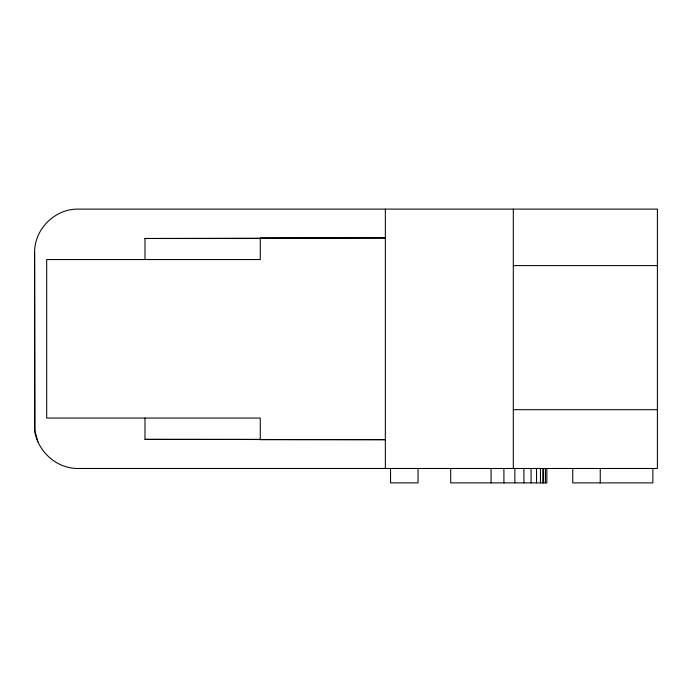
<?xml version="1.0" encoding="UTF-8"?>
<svg xmlns="http://www.w3.org/2000/svg" width="692" height="692" viewBox="0 0 692 692"><rect width="100%" height="100%" fill="white"/><g stroke="black" fill="none" stroke-linecap="round" stroke-linejoin="round"><path stroke-width="1.04" d="M34.6 252.338C34.453 229.199 54.694 208.958 77.833 209.105L657.4 209.105L657.4 468.484L77.833 468.484C56.571 468.579 38.008 451.634 34.6 430.9L34.6 252.338L34.972 430.9L37.887 441.799M144.983 259.543L144.983 238.498L385.34 237.927M385.608 237.927L260.261 237.927L260.261 259.543L46.701 259.543L46.701 418.046L260.261 418.046L260.261 439.662L385.608 439.662M144.983 238.498L260.261 238.498M513.3 265.59L657.4 265.59M513.3 409.69L657.4 409.69M144.983 418.046L144.983 439.377L260.261 439.377M144.983 439.377L385.34 439.662M652.867 468.484L652.867 482.895L572.76 482.895L572.76 468.484M600.258 468.484L600.258 482.895M546.862 468.484L546.862 482.895L450.7 482.895L450.7 468.484M545.486 468.484L545.486 482.895M543.575 468.484L543.575 482.895M542.796 468.484L542.796 482.895M540.452 468.484L540.452 482.895M536.542 468.484L536.542 482.895M531.067 468.484L531.067 482.895M523.913 468.484L523.913 482.895M514.857 468.484L514.857 482.895M513.3 209.105L513.3 468.484M503.906 468.484L503.906 482.895M491.061 468.484L491.061 482.895M418.055 468.484L418.055 482.895L390.556 482.895L390.556 468.484M385.34 209.105L385.34 468.484"/></g></svg>
